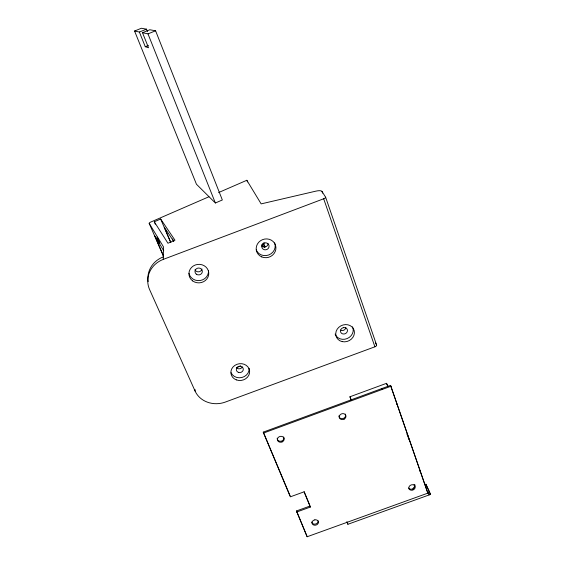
<?xml version="1.0" encoding="UTF-8"?>
<svg xmlns="http://www.w3.org/2000/svg" width="565" height="565" viewBox="0 0 565 565"><rect width="100%" height="100%" fill="white"/><g stroke="black" fill="none" stroke-linecap="round" stroke-linejoin="round"><path stroke-width="0.85" d="M218.613 192.552L246.841 180.277L261.143 203.887L315.743 191.175A9.068 2.754 -19.7 0 1 322.015 191.464L325.624 197.206L376.58 344.975A2.352 1.123 -18.2 0 1 374.899 346.797L225.322 402.075A23.546 20.877 -8.2 0 1 214.276 403.643L211.508 403.29A23.546 20.877 -8.2 0 1 195.102 391.1L149.64 289.69A24.867 23.087 -0.8 0 1 151.745 268.241L153.546 265.974A24.867 23.087 -0.8 0 1 163.264 259.392L163.454 246.799L149.188 223.359A2.161 0.579 -22.8 0 1 150.862 222.003L208.937 196.754M414.993 484.876L414.265 487.044A15.304 9.626 -17.7 0 1 412.394 489.693M236.657 367.653L240.626 365.823M215.371 203.005L222.335 199.968L155.594 30.793L149.796 29.754L142.5 32.706L148.524 47.742L145.276 46.711L139.378 32.043L134.569 31.019L196.443 184.225L215.371 203.005L147.988 33.872L142.5 32.706M154.28 221.784L160.658 219.015L174.966 240.189L167.967 243.261L154.28 221.784L155.326 224.213M145.276 46.711L148.411 45.433M139.378 32.043L146.497 29.161L147.472 31.605M147.988 33.872L155.594 30.793M134.569 31.019L141.412 28.25L146.497 29.161M163.264 259.392L323.681 198.781A2.528 0.784 -19.5 0 0 325.624 197.206M351.148 400.048L349.94 396.771L386.531 383.324L388.056 386.375M310.355 507.066L304.069 491.833L290.325 496.833L263.248 432.126L390.549 385.365L427.846 493.139L307.155 536.75L296.484 510.951L310.086 506.014L310.355 507.066L296.724 512.01M263.438 433.087L390.987 386.234M346.853 521.664L347.892 524.285L430.431 494.467L429.506 491.797L428.122 492.299L429.04 494.968M408.693 488.005L409.787 488.944A3.27 2.684 -20.9 0 0 414.597 487.016L414.759 486.296A3.27 2.684 -20.9 0 0 413.983 484.389M173.822 241.516L164.288 227.222L170.856 242.576M163.723 250.775L154.803 235.923L163.582 256.143M375.372 342.658L376.58 344.975M396.439 403.149L397.202 404.667M406.913 434.125L408.431 437.225M408.128 437.656L409.653 440.778M381.919 388.536L382.343 389.405M419.329 469.748L420.459 472.114M429.506 491.797L425.812 484.085L430.431 494.467M427.846 493.139L390.549 385.365M149.188 223.359L163.589 256.524M160.658 219.015L170.708 242.505M172.579 238.939L173.617 241.361M263.248 432.126L290.092 495.788M296.484 510.951L307.155 536.75M304.139 491.599L309.761 505.209M349.94 396.771L351.253 400.027M263.565 242.901L265.14 247.011M262.972 243.374L264.54 247.47M261.92 244.391L262.866 246.849M246.841 180.277L247.47 181.923M386.531 383.324L387.103 384.977M322.015 191.464L322.594 193.131M323.681 198.781L374.899 346.797M283.658 436.985L283.891 437.713A3.397 2.924 -13.4 0 1 281.864 440.947L281.024 441.201A3.397 2.924 -13.4 0 1 277.196 438.165M347.369 522.611L347.892 524.285M194.996 389.426L195.102 391.1M201.995 268.997A3.665 3.425 -4.8 0 1 194.96 269.745M242.336 366.918A3.482 3.108 -10.6 0 1 236.361 367.645M345.844 327.58A3.503 3.136 -22.8 0 1 340.328 330.108M352.539 326.853A9.435 8.426 -22.7 0 1 347.171 338.562A9.435 8.426 -22.7 0 1 335.123 334.063M208.45 270.345A9.859 9.21 -4.9 0 1 200.165 280.523A9.859 9.21 -4.9 0 1 189 273.389M249.101 368.302A9.365 8.355 -10.6 0 1 241.884 377.498A9.365 8.355 -10.6 0 1 231.064 372.681M148.178 281.645A24.669 22.932 -0.7 0 1 151.872 265.663L153.659 263.417A24.669 22.932 -0.7 0 1 163.306 256.884M274.654 242.858A9.873 9.287 -18.4 0 1 268.721 254.977A9.873 9.287 -18.4 0 1 256.178 249.815M318.13 520.874A3.249 2.67 -14.5 0 1 315.319 524.087A3.249 2.67 -14.5 0 1 311.753 522.025M268.149 243.741A3.665 3.454 -18.4 0 1 261.729 245.916M345.243 414.053A3.411 2.938 -18.8 0 1 343.838 418.185L343.019 418.524A3.411 2.938 -18.8 0 1 338.908 415.854M344.184 419.11L343.365 419.449A3.418 2.938 -18.8 0 1 339.311 416.25A3.418 2.938 -18.8 0 1 344.643 414.06A3.418 2.938 -18.8 0 1 344.184 419.11M264.759 242.908L263.841 243.218A3.701 3.482 -18.4 0 0 263.057 249.109A3.701 3.482 -18.4 0 0 268.968 247.103A3.701 3.482 -18.4 0 0 264.759 242.908M343.499 327.651L342.623 327.94A3.538 3.157 -22.7 0 0 340.511 331.486L340.752 332.277A3.538 3.157 -22.7 0 0 345.024 333.774A3.538 3.157 -22.7 0 0 347.362 329.84A3.538 3.157 -22.7 0 0 343.499 327.651M282.09 441.915L281.243 442.169A3.404 2.924 -13.4 0 1 277.479 440.142A3.404 2.924 -13.4 0 1 279.724 436.54A3.404 2.924 -13.4 0 1 283.884 437.946L284.117 438.673A3.404 2.924 -13.4 0 1 282.09 441.915M314.839 519.871L314.02 520.111A3.249 2.67 -14.5 0 0 312.134 523.543A3.249 2.67 -14.5 0 0 315.87 525.104A3.249 2.67 -14.5 0 0 318.413 521.947L318.208 521.276A3.249 2.67 -14.5 0 0 314.839 519.871M157.091 237.215L159.782 243.338L157.091 237.215M409.145 489.022L408.876 488.372A3.277 2.691 -20.9 0 1 412.789 484.728A3.277 2.691 -20.9 0 1 414.526 488.916A3.277 2.691 -20.9 0 1 409.145 489.022M196.323 274.173A3.694 3.454 -4.9 0 0 202.305 271.984A3.694 3.454 -4.9 0 0 197.347 268.255A3.694 3.454 -4.9 0 0 196.323 274.173M238.345 372.342A3.51 3.136 -10.6 0 0 243.296 369.009A3.51 3.136 -10.6 0 0 237.787 366.939A3.51 3.136 -10.6 0 0 238.345 372.342M342.263 341.627A9.492 8.468 -22.7 0 0 354.206 330.68A9.492 8.468 -22.7 0 0 338.767 327.347A9.492 8.468 -22.7 0 0 342.263 341.627M236.311 379.878A9.428 8.397 -10.7 0 0 249.617 370.979A9.428 8.397 -10.7 0 0 234.849 365.4A9.428 8.397 -10.7 0 0 236.311 379.878M192.63 280.89A9.923 9.259 -5 0 0 208.655 274.922A9.923 9.259 -5 0 0 195.278 264.999A9.923 9.259 -5 0 0 192.63 280.89M261.8 256.934A9.937 9.344 -18.3 0 0 275.904 247.223A9.937 9.344 -18.3 0 0 260.458 240.761A9.937 9.344 -18.3 0 0 261.8 256.934"/></g></svg>
